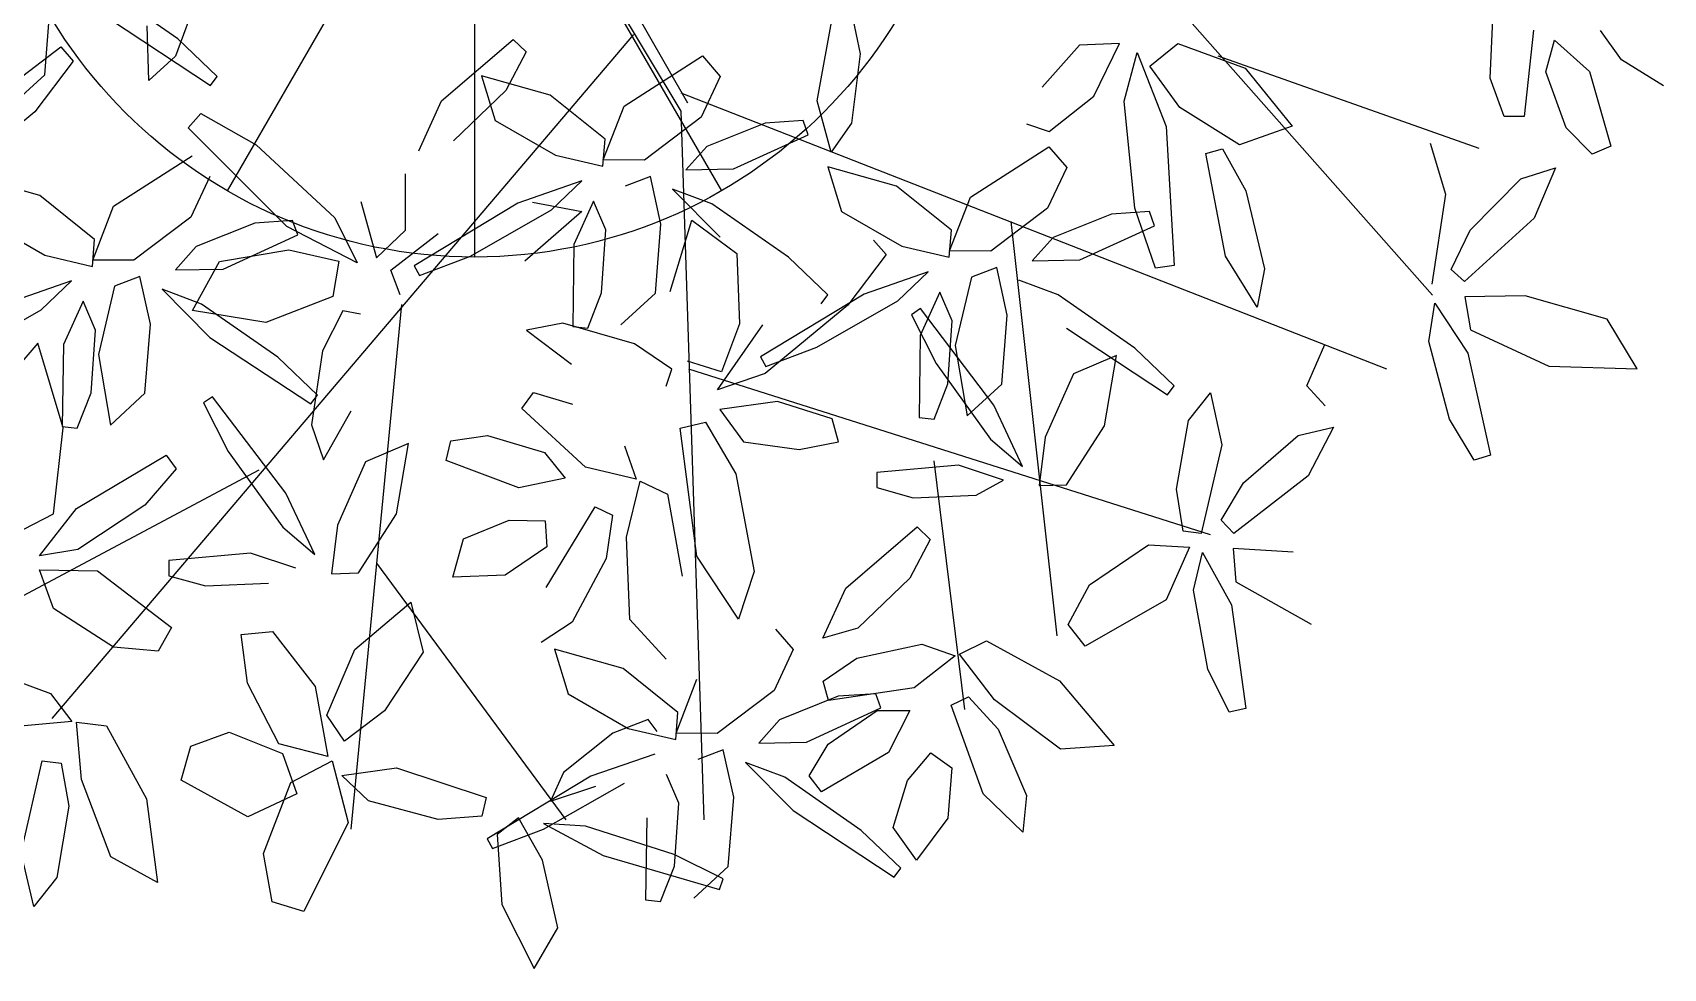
# Model space of a CAD drawing. Extents: x 8365 to 8547, y -347 to -272.
# Drawn here: x 8490.501 to 8491.491, y -307.983 to -307.415 of the extents above; entities that cross this region are included whole.
import ezdxf

# ---------------------------------------------------------------- set-up
doc = ezdxf.new("R2010")
doc.units = 0
doc.layers.get('0').update_dxf_attribs({"linetype": 'CONTINUOUS'})
doc.layers.add('1', color=7, linetype='CONTINUOUS')

msp = doc.modelspace()

# ---------------------------------------------------------------- linework, layer by layer
at = {"linetype": 'CONTINUOUS'}
for p, q in [((8490.76899, -306.95111), (8490.76899, -307.55111)), ((8490.76899, -306.95111), (8490.76899, -307.55111)), ((8490.76899, -306.95111), (8490.76899, -307.55111)), ((8490.61899, -306.9913), (8490.91899, -307.51092)), ((8490.61899, -306.9913), (8490.91899, -307.51092)), ((8490.61899, -307.51092), (8490.91899, -306.9913))]:
    msp.add_line(p, q, dxfattribs=at)
at = {"color": 44}
for p, q in [((8490.77985, -307.27145), (8490.89435, -307.46248)), ((8490.79096, -307.26932), (8490.8985, -307.45748)), ((8491.10874, -307.30029), (8491.35109, -307.57434)), ((8490.86566, -307.41592), (8490.51217, -307.83161)), ((8491.22059, -307.42893), (8491.37906, -307.48486)), ((8490.89435, -307.4513), (8491.32313, -307.61908)), ((8490.89435, -307.46248), (8490.90833, -307.89313)), ((8491.09476, -307.5296), (8491.12272, -307.78128)), ((8490.72458, -307.58003), (8490.69394, -307.89872)), ((8490.89901, -307.61908), (8491.21593, -307.71975)), ((8490.63801, -307.6806), (8490.42828, -307.79246)), ((8491.04815, -307.67501), (8491.06679, -307.82602)), ((8490.70947, -307.73718), (8490.82444, -307.89313))]:
    msp.add_line(p, q, dxfattribs=at)
at = {"color": 62}
for p, q in [((8490.58874, -307.41851), (8490.54222, -307.38616)), ((8490.6025, -307.38776), (8490.5874, -307.42903)), ((8490.5473, -307.40642), (8490.60874, -307.44687)), ((8490.57113, -307.44388), (8490.57023, -307.41053)), ((8490.61267, -307.44144), (8490.58874, -307.41851)), ((8490.74907, -307.45624), (8490.79241, -307.41889)), ((8490.79241, -307.41889), (8490.80034, -307.4265)), ((8490.5874, -307.42903), (8490.57113, -307.44388)), ((8490.80034, -307.4265), (8490.78807, -307.44998)), ((8490.60874, -307.44687), (8490.61267, -307.44144)), ((8490.81507, -307.45283), (8490.77324, -307.44098)), ((8490.77324, -307.44098), (8490.78167, -307.46816)), ((8490.78807, -307.44998), (8490.75635, -307.48041)), ((8490.84832, -307.47952), (8490.81507, -307.45283)), ((8490.5951, -307.47262), (8490.60274, -307.46389)), ((8490.60274, -307.46389), (8490.63632, -307.48289)), ((8490.73521, -307.48659), (8490.74907, -307.45624)), ((8490.84723, -307.49209), (8490.85985, -307.45933)), ((8490.65496, -307.53261), (8490.5951, -307.47262)), ((8490.78167, -307.46816), (8490.81815, -307.48925)), ((8490.63632, -307.48289), (8490.68411, -307.52726)), ((8490.847, -307.49595), (8490.84832, -307.47952)), ((8490.54979, -307.52016), (8490.5975, -307.48966)), ((8490.81815, -307.48925), (8490.847, -307.49595)), ((8490.6083, -307.50213), (8490.59664, -307.52691)), ((8490.53826, -307.54035), (8490.50501, -307.51365)), ((8490.53717, -307.55291), (8490.54979, -307.52016)), ((8490.59664, -307.52691), (8490.56217, -307.55309)), ((8490.63558, -307.53054), (8490.6, -307.54472)), ((8490.65855, -307.52897), (8490.63558, -307.53054)), ((8490.6616, -307.53762), (8490.65855, -307.52897)), ((8490.53694, -307.55678), (8490.53826, -307.54035)), ((8490.6163, -307.55843), (8490.6616, -307.53762)), ((8490.50809, -307.55007), (8490.53694, -307.55678)), ((8490.56217, -307.55309), (8490.53717, -307.55291)), ((8490.6, -307.54472), (8490.58736, -307.55891)), ((8490.59773, -307.58362), (8490.61417, -307.55382)), ((8490.61417, -307.55382), (8490.65632, -307.54665)), ((8490.56581, -307.56297), (8490.55041, -307.56885)), ((8490.57217, -307.5919), (8490.56581, -307.56297)), ((8490.58736, -307.55891), (8490.6163, -307.55843)), ((8490.55041, -307.56885), (8490.54062, -307.61035)), ((8490.60312, -307.57968), (8490.57924, -307.57065)), ((8490.57924, -307.57065), (8490.6082, -307.59995)), ((8490.45659, -307.61135), (8490.5058, -307.58327)), ((8490.5387, -307.59549), (8490.53133, -307.57798)), ((8490.64235, -307.59097), (8490.59773, -307.58362)), ((8490.64964, -307.61203), (8490.60312, -307.57968)), ((8490.68301, -307.575), (8490.64235, -307.59097)), ((8490.56882, -307.63391), (8490.57217, -307.5919)), ((8490.50369, -307.60351), (8490.48092, -307.63026)), ((8490.51911, -307.65483), (8490.50369, -307.60351)), ((8490.5362, -307.63371), (8490.5387, -307.59549)), ((8490.6082, -307.59995), (8490.66964, -307.6404)), ((8490.51932, -307.60431), (8490.51861, -307.65415)), ((8490.54062, -307.61035), (8490.54792, -307.6532)), ((8490.67358, -307.63497), (8490.64964, -307.61203)), ((8490.67677, -307.60816), (8490.67009, -307.653)), ((8490.52773, -307.65512), (8490.5362, -307.63371)), ((8490.54792, -307.6532), (8490.56882, -307.63391)), ((8490.60996, -307.63597), (8490.60443, -307.63978)), ((8490.60443, -307.63978), (8490.61938, -307.66938)), ((8490.65444, -307.69456), (8490.60996, -307.63597)), ((8490.66964, -307.6404), (8490.67358, -307.63497)), ((8490.67009, -307.653), (8490.67719, -307.67441)), ((8490.51334, -307.70706), (8490.51911, -307.65483)), ((8490.51861, -307.65415), (8490.52773, -307.65512)), ((8490.52721, -307.70398), (8490.5818, -307.67143)), ((8490.5818, -307.67143), (8490.58781, -307.67988)), ((8490.61938, -307.66938), (8490.65249, -307.71536)), ((8490.58781, -307.67988), (8490.5688, -307.70199)), ((8490.5688, -307.70199), (8490.528, -307.72889)), ((8490.672, -307.73182), (8490.65444, -307.69456)), ((8490.49531, -307.71656), (8490.51334, -307.70706)), ((8490.50469, -307.73275), (8490.52721, -307.70398)), ((8490.65249, -307.71536), (8490.672, -307.73182)), ((8490.528, -307.72889), (8490.50469, -307.73275)), ((8490.63299, -307.73102), (8490.58335, -307.73557))]:
    msp.add_line(p, q, dxfattribs=at)
at = {"color": 60}
for p, q in [((8490.50792, -307.44038), (8490.51126, -307.39837)), ((8490.45023, -307.47472), (8490.51763, -307.42335)), ((8490.51763, -307.42335), (8490.52528, -307.43208)), ((8490.52528, -307.43208), (8490.50199, -307.46285)), ((8490.48701, -307.45968), (8490.50792, -307.44038)), ((8490.50199, -307.46285), (8490.45166, -307.50432)), ((8490.50501, -307.51365), (8490.46318, -307.50181)), ((8490.47161, -307.52898), (8490.50809, -307.55007)), ((8490.52423, -307.5656), (8490.48532, -307.57914)), ((8490.5058, -307.58327), (8490.52423, -307.5656)), ((8490.53133, -307.57798), (8490.51932, -307.60431))]:
    msp.add_line(p, q, dxfattribs=at)
at = {"color": 64}
for p, q in [((8490.97714, -307.4561), (8490.98704, -307.40163)), ((8490.99799, -307.40252), (8491.00336, -307.42766)), ((8490.85985, -307.45933), (8490.90756, -307.42884)), ((8490.90756, -307.42884), (8490.91836, -307.44131)), ((8491.00336, -307.42766), (8490.99807, -307.46985)), ((8490.91836, -307.44131), (8490.9067, -307.46609)), ((8490.98561, -307.48737), (8490.97714, -307.4561)), ((8490.9067, -307.46609), (8490.87223, -307.49227)), ((8490.94564, -307.46972), (8490.91006, -307.4839)), ((8490.96861, -307.46815), (8490.94564, -307.46972)), ((8490.97166, -307.4768), (8490.96861, -307.46815)), ((8490.99807, -307.46985), (8490.98561, -307.48737)), ((8490.91006, -307.4839), (8490.89742, -307.49809)), ((8490.92636, -307.4976), (8490.97166, -307.4768)), ((8490.87223, -307.49227), (8490.84723, -307.49209)), ((8490.72707, -307.53472), (8490.72717, -307.50053)), ((8490.87587, -307.50215), (8490.86047, -307.50803)), ((8490.88223, -307.53108), (8490.87587, -307.50215)), ((8490.89742, -307.49809), (8490.92636, -307.4976)), ((8491.02547, -307.50812), (8490.98364, -307.49628)), ((8490.98364, -307.49628), (8490.99207, -307.52345)), ((8490.83429, -307.50477), (8490.79538, -307.51831)), ((8490.81586, -307.52245), (8490.83429, -307.50477)), ((8490.91318, -307.51886), (8490.8893, -307.50983)), ((8490.8893, -307.50983), (8490.91826, -307.53913)), ((8490.70001, -307.5174), (8490.70956, -307.55163)), ((8490.79538, -307.51831), (8490.73244, -307.55637)), ((8490.76664, -307.55053), (8490.81586, -307.52245)), ((8490.83431, -307.52336), (8490.79962, -307.55357)), ((8490.8042, -307.51783), (8490.83431, -307.52336)), ((8490.84139, -307.51716), (8490.82938, -307.54349)), ((8490.84876, -307.53467), (8490.84139, -307.51716)), ((8490.9597, -307.55121), (8490.91318, -307.51886)), ((8490.99207, -307.52345), (8491.02855, -307.54454)), ((8490.6978, -307.55465), (8490.65496, -307.53261)), ((8490.68411, -307.52726), (8490.6978, -307.55465)), ((8490.87888, -307.57309), (8490.88223, -307.53108)), ((8490.88792, -307.57201), (8490.90113, -307.52876)), ((8490.90113, -307.52876), (8490.92848, -307.54901)), ((8490.70956, -307.55163), (8490.72707, -307.53472)), ((8490.7182, -307.55915), (8490.74701, -307.53676)), ((8490.82938, -307.54349), (8490.82867, -307.59333)), ((8490.84626, -307.57289), (8490.84876, -307.53467)), ((8491.01149, -307.54089), (8491.01914, -307.54962)), ((8490.65632, -307.54665), (8490.68665, -307.55356)), ((8490.68665, -307.55356), (8490.68301, -307.575)), ((8490.73564, -307.56227), (8490.76664, -307.55053)), ((8490.92848, -307.54901), (8490.93, -307.59174)), ((8490.98364, -307.57414), (8490.9597, -307.55121)), ((8491.01914, -307.54962), (8490.99585, -307.58038)), ((8490.72386, -307.574), (8490.7182, -307.55915)), ((8490.73244, -307.55637), (8490.73564, -307.56227)), ((8490.83779, -307.5943), (8490.84626, -307.57289)), ((8490.85798, -307.59238), (8490.87888, -307.57309)), ((8491.00578, -307.57361), (8490.94283, -307.61167)), ((8490.68895, -307.58375), (8490.67677, -307.60816)), ((8490.69974, -307.58581), (8490.68895, -307.58375)), ((8490.99585, -307.58038), (8490.94552, -307.62186)), ((8490.97704, -307.60582), (8491.02626, -307.57774)), ((8490.9797, -307.57958), (8490.98364, -307.57414)), ((8490.82276, -307.59127), (8490.8006, -307.59547)), ((8490.86632, -307.60384), (8490.82276, -307.59127)), ((8490.82867, -307.59333), (8490.83779, -307.5943)), ((8490.91655, -307.6318), (8490.94409, -307.59226)), ((8490.93, -307.59174), (8490.91912, -307.62088)), ((8490.8006, -307.59547), (8490.82795, -307.61617)), ((8490.88889, -307.61915), (8490.86632, -307.60384)), ((8490.94283, -307.61167), (8490.94604, -307.61756)), ((8490.94604, -307.61756), (8490.97704, -307.60582)), ((8490.88542, -307.62958), (8490.88889, -307.61915)), ((8490.91912, -307.62088), (8490.89835, -307.61443)), ((8490.94552, -307.62186), (8490.91655, -307.6318)), ((8490.79771, -307.64324), (8490.80488, -307.63335)), ((8490.80488, -307.63335), (8490.82865, -307.64044)), ((8490.83653, -307.6789), (8490.79771, -307.64324)), ((8490.67719, -307.67441), (8490.69408, -307.64454)), ((8490.75191, -307.67465), (8490.75473, -307.66277)), ((8490.75473, -307.66277), (8490.77699, -307.65961)), ((8490.77699, -307.65961), (8490.81162, -307.66995)), ((8490.90411, -307.73285), (8490.89392, -307.65505)), ((8490.729, -307.66439), (8490.70287, -307.67563)), ((8490.72163, -307.70723), (8490.729, -307.66439)), ((8490.81162, -307.66995), (8490.82406, -307.68547)), ((8490.86012, -307.66582), (8490.86715, -307.68602)), ((8490.70287, -307.67563), (8490.68574, -307.71414)), ((8490.79605, -307.69137), (8490.75191, -307.67465)), ((8490.86715, -307.68602), (8490.83653, -307.6789)), ((8490.82406, -307.68547), (8490.79605, -307.69137)), ((8490.86145, -307.72138), (8490.8696, -307.68737)), ((8490.8696, -307.68737), (8490.88618, -307.69516)), ((8490.88618, -307.69516), (8490.89517, -307.74494)), ((8490.69859, -307.74311), (8490.72163, -307.70723)), ((8490.76243, -307.72227), (8490.79016, -307.71104)), ((8490.79016, -307.71104), (8490.81204, -307.71149)), ((8490.81204, -307.71149), (8490.81297, -307.72718)), ((8490.81265, -307.75188), (8490.84234, -307.70294)), ((8490.84234, -307.70294), (8490.85282, -307.70793)), ((8490.85282, -307.70793), (8490.84891, -307.73426)), ((8490.68574, -307.71414), (8490.68211, -307.74353)), ((8490.75592, -307.74573), (8490.76243, -307.72227)), ((8490.86337, -307.77142), (8490.86145, -307.72138)), ((8490.66044, -307.74019), (8490.63299, -307.73102)), ((8490.81297, -307.72718), (8490.78766, -307.7444)), ((8490.51325, -307.76476), (8490.50486, -307.74121)), ((8490.50486, -307.74121), (8490.53996, -307.74185)), ((8490.53996, -307.74185), (8490.58495, -307.77623)), ((8490.58335, -307.73557), (8490.58335, -307.74474)), ((8490.84891, -307.73426), (8490.82827, -307.77306)), ((8490.58335, -307.74474), (8490.60553, -307.75091)), ((8490.60553, -307.75091), (8490.6438, -307.74936)), ((8490.68211, -307.74353), (8490.69859, -307.74311)), ((8490.78766, -307.7444), (8490.75592, -307.74573)), ((8490.69627, -307.78959), (8490.73037, -307.76084)), ((8490.73037, -307.76084), (8490.73792, -307.79117)), ((8490.54965, -307.78818), (8490.51325, -307.76476)), ((8490.58495, -307.77623), (8490.57693, -307.79065)), ((8490.62734, -307.78057), (8490.64628, -307.77864)), ((8490.63104, -307.81008), (8490.62734, -307.78057)), ((8490.64628, -307.77864), (8490.67218, -307.81199)), ((8490.82827, -307.77306), (8490.80958, -307.7853)), ((8490.57693, -307.79065), (8490.54965, -307.78818)), ((8490.67922, -307.82955), (8490.69627, -307.78959)), ((8490.73792, -307.79117), (8490.71443, -307.8269)), ((8490.85937, -307.80118), (8490.81754, -307.78933)), ((8490.81754, -307.78933), (8490.82596, -307.8165)), ((8490.47349, -307.80232), (8490.51139, -307.81639)), ((8490.65011, -307.84697), (8490.63104, -307.81008)), ((8490.51139, -307.81639), (8490.52447, -307.83331)), ((8490.67218, -307.81199), (8490.67996, -307.85472)), ((8490.69007, -307.84528), (8490.67922, -307.82955)), ((8490.71443, -307.8269), (8490.69007, -307.84528)), ((8490.52447, -307.83331), (8490.49318, -307.83628)), ((8490.53029, -307.86865), (8490.52722, -307.83382)), ((8490.52722, -307.83382), (8490.54542, -307.83594)), ((8490.54542, -307.83594), (8490.56975, -307.88028)), ((8490.59667, -307.84835), (8490.61991, -307.83991)), ((8490.61991, -307.83991), (8490.65236, -307.85271)), ((8490.59091, -307.86896), (8490.59667, -307.84835)), ((8490.67996, -307.85472), (8490.65011, -307.84697)), ((8490.4937, -307.91307), (8490.50632, -307.85723)), ((8490.50632, -307.85723), (8490.51784, -307.85864)), ((8490.51784, -307.85864), (8490.52249, -307.88485)), ((8490.65236, -307.85271), (8490.66114, -307.87738)), ((8490.65745, -307.87051), (8490.68254, -307.8572)), ((8490.68254, -307.8572), (8490.69227, -307.89464)), ((8490.548, -307.9155), (8490.53029, -307.86865)), ((8490.6314, -307.89128), (8490.59091, -307.86896)), ((8490.64087, -307.91357), (8490.65745, -307.87051)), ((8490.68844, -307.86612), (8490.72171, -307.8616)), ((8490.70457, -307.88157), (8490.68844, -307.86612)), ((8490.56975, -307.88028), (8490.57653, -307.93126)), ((8490.66114, -307.87738), (8490.6314, -307.89128)), ((8490.52249, -307.88485), (8490.51524, -307.9282)), ((8490.69227, -307.89464), (8490.66542, -307.94887)), ((8490.5014, -307.94574), (8490.4937, -307.91307)), ((8490.57653, -307.93126), (8490.548, -307.9155)), ((8490.64612, -307.94303), (8490.64087, -307.91357)), ((8490.51524, -307.9282), (8490.5014, -307.94574)), ((8490.66542, -307.94887), (8490.64612, -307.94303))]:
    msp.add_line(p, q, dxfattribs=at)
at = {"color": 68}
for p, q in [((8491.38609, -307.44239), (8491.38777, -307.402)), ((8491.41231, -307.41318), (8491.40674, -307.46561)), ((8491.46573, -307.43135), (8491.45308, -307.41349)), ((8491.17928, -307.43504), (8491.19622, -307.4214)), ((8491.19622, -307.4214), (8491.23724, -307.4364)), ((8491.41994, -307.43853), (8491.42501, -307.4193)), ((8491.42501, -307.4193), (8491.44642, -307.43831)), ((8491.17166, -307.42683), (8491.18911, -307.47173)), ((8491.19741, -307.46032), (8491.17928, -307.43504)), ((8491.49125, -307.44697), (8491.46573, -307.43135)), ((8491.23724, -307.4364), (8491.26578, -307.47148)), ((8491.39452, -307.46572), (8491.38609, -307.44239)), ((8491.43222, -307.47253), (8491.41994, -307.43853)), ((8491.44642, -307.43831), (8491.45923, -307.48375)), ((8491.23372, -307.4829), (8491.19741, -307.46032)), ((8491.18911, -307.47173), (8491.19416, -307.55633)), ((8491.26578, -307.47148), (8491.23372, -307.4829)), ((8491.40674, -307.46561), (8491.39452, -307.46572)), ((8491.44799, -307.48855), (8491.43222, -307.47253)), ((8491.34962, -307.48191), (8491.35897, -307.51293)), ((8491.45923, -307.48375), (8491.44799, -307.48855)), ((8491.21334, -307.48811), (8491.22334, -307.48535)), ((8491.22523, -307.55054), (8491.21334, -307.48811)), ((8491.22334, -307.48535), (8491.23759, -307.51078)), ((8491.37387, -307.53486), (8491.40472, -307.50357)), ((8491.40472, -307.50357), (8491.42568, -307.4968)), ((8491.42568, -307.4968), (8491.41267, -307.52752)), ((8491.23759, -307.51078), (8491.2489, -307.55832)), ((8491.35897, -307.51293), (8491.35059, -307.56766)), ((8491.18265, -307.5578), (8491.17011, -307.52132)), ((8491.13676, -307.5529), (8491.18206, -307.5321)), ((8491.41267, -307.52752), (8491.3704, -307.56607)), ((8491.36225, -307.55869), (8491.37387, -307.53486)), ((8491.10782, -307.55338), (8491.13676, -307.5529)), ((8491.24454, -307.58155), (8491.22523, -307.55054)), ((8491.19416, -307.55633), (8491.18265, -307.5578)), ((8491.2489, -307.55832), (8491.24454, -307.58155)), ((8491.3704, -307.56607), (8491.36225, -307.55869)), ((8491.12358, -307.57415), (8491.0997, -307.56513)), ((8491.1701, -307.6065), (8491.12358, -307.57415)), ((8491.34867, -307.60239), (8491.35238, -307.57905)), ((8491.35238, -307.57905), (8491.37255, -307.60951)), ((8491.4072, -307.57461), (8491.3707, -307.57527)), ((8491.3707, -307.57527), (8491.37403, -307.59538)), ((8491.45713, -307.58889), (8491.4072, -307.57461)), ((8491.47531, -307.61895), (8491.45713, -307.58889)), ((8491.12866, -307.59442), (8491.1901, -307.63487)), ((8491.36131, -307.64959), (8491.34867, -307.60239)), ((8491.37403, -307.59538), (8491.42175, -307.61736)), ((8491.15901, -307.61087), (8491.13288, -307.62211)), ((8491.15164, -307.65371), (8491.15901, -307.61087)), ((8491.19404, -307.62944), (8491.1701, -307.6065)), ((8491.27462, -307.62928), (8491.28559, -307.60419)), ((8491.37255, -307.60951), (8491.38618, -307.67158)), ((8491.13288, -307.62211), (8491.11575, -307.66062)), ((8491.42175, -307.61736), (8491.47531, -307.61895)), ((8491.1901, -307.63487), (8491.19404, -307.62944)), ((8491.28576, -307.64145), (8491.27462, -307.62928)), ((8491.20286, -307.65038), (8491.2162, -307.63353)), ((8491.2162, -307.63353), (8491.22306, -307.66519)), ((8491.19541, -307.69224), (8491.20286, -307.65038)), ((8491.37626, -307.67462), (8491.36131, -307.64959)), ((8491.1286, -307.68959), (8491.15164, -307.65371)), ((8491.23618, -307.68824), (8491.26941, -307.65949)), ((8491.26941, -307.65949), (8491.29084, -307.6544)), ((8491.29084, -307.6544), (8491.27544, -307.68399)), ((8491.22306, -307.66519), (8491.21037, -307.71908)), ((8491.38618, -307.67158), (8491.37626, -307.67462)), ((8491.11212, -307.69001), (8491.1286, -307.68959)), ((8491.19948, -307.71763), (8491.19541, -307.69224)), ((8491.22271, -307.71107), (8491.23618, -307.68824)), ((8491.27544, -307.68399), (8491.23024, -307.71907)), ((8491.23024, -307.71907), (8491.22271, -307.71107)), ((8491.21037, -307.71908), (8491.19948, -307.71763)), ((8491.14267, -307.75035), (8491.17844, -307.72597)), ((8491.17844, -307.72597), (8491.2034, -307.72743)), ((8491.2034, -307.72743), (8491.18911, -307.7595)), ((8491.20571, -307.75356), (8491.21125, -307.73058)), ((8491.21125, -307.73058), (8491.22895, -307.76255)), ((8491.26626, -307.7305), (8491.22982, -307.72827)), ((8491.22982, -307.72827), (8491.23154, -307.74858)), ((8491.12975, -307.77449), (8491.14267, -307.75035)), ((8491.23154, -307.74858), (8491.27737, -307.77428)), ((8491.18911, -307.7595), (8491.1399, -307.7875)), ((8491.21456, -307.80161), (8491.20571, -307.75356)), ((8490.88542, -307.79543), (8490.86337, -307.77142)), ((8491.22895, -307.76255), (8491.23761, -307.82551)), ((8491.1399, -307.7875), (8491.12975, -307.77449)), ((8490.96266, -307.78966), (8490.95099, -307.81444)), ((8491.08005, -307.78442), (8491.12443, -307.80869)), ((8490.89261, -307.82787), (8490.85937, -307.80118)), ((8490.98089, -307.80885), (8491.00134, -307.79481)), ((8491.06098, -307.79348), (8491.03621, -307.81283)), ((8491.08492, -307.82013), (8491.06357, -307.79243)), ((8491.22748, -307.82775), (8491.21456, -307.80161)), ((8490.89153, -307.84044), (8490.90415, -307.80768)), ((8490.98408, -307.82065), (8490.98089, -307.80885)), ((8491.12443, -307.80869), (8491.15759, -307.848)), ((8490.95099, -307.81444), (8490.91653, -307.84062)), ((8490.98993, -307.81806), (8490.95436, -307.83225)), ((8491.03621, -307.81283), (8490.98408, -307.82065)), ((8491.0129, -307.8165), (8490.98993, -307.81806)), ((8491.01596, -307.82515), (8491.0129, -307.8165)), ((8491.05856, -307.82341), (8491.06903, -307.8184)), ((8491.06903, -307.8184), (8491.08706, -307.83798)), ((8491.12506, -307.85007), (8491.08492, -307.82013)), ((8490.89129, -307.8443), (8490.89261, -307.82787)), ((8490.97066, -307.84595), (8491.01596, -307.82515)), ((8490.9838, -307.84705), (8491.0136, -307.8266)), ((8491.0136, -307.8266), (8491.03349, -307.82667)), ((8491.03349, -307.82667), (8491.02049, -307.85217)), ((8491.07799, -307.87726), (8491.05856, -307.82341)), ((8491.23761, -307.82551), (8491.22748, -307.82775)), ((8490.86245, -307.83759), (8490.89129, -307.8443)), ((8490.87996, -307.83951), (8490.8745, -307.83214)), ((8490.91653, -307.84062), (8490.89153, -307.84044)), ((8490.95436, -307.83225), (8490.94172, -307.84643)), ((8491.08706, -307.83798), (8491.10428, -307.87842)), ((8490.92017, -307.8505), (8490.90477, -307.85638)), ((8490.92652, -307.87942), (8490.92017, -307.8505)), ((8490.94172, -307.84643), (8490.97066, -307.84595)), ((8490.97227, -307.86635), (8490.9838, -307.84705)), ((8491.15759, -307.848), (8491.12506, -307.85007)), ((8490.87858, -307.85312), (8490.83968, -307.86666)), ((8490.95748, -307.86721), (8490.9336, -307.85818)), ((8490.9336, -307.85818), (8490.96256, -307.88747)), ((8491.02049, -307.85217), (8490.97975, -307.87602)), ((8491.03209, -307.86911), (8491.04619, -307.85236)), ((8491.04619, -307.85236), (8491.05897, -307.8615)), ((8490.89306, -307.88302), (8490.88569, -307.86551)), ((8491.004, -307.89956), (8490.95748, -307.86721)), ((8490.97975, -307.87602), (8490.97227, -307.86635)), ((8491.02341, -307.89774), (8491.03209, -307.86911)), ((8491.05897, -307.8615), (8491.05648, -307.89201)), ((8490.92318, -307.92143), (8490.92652, -307.87942)), ((8491.10207, -307.90065), (8491.07799, -307.87726)), ((8491.10428, -307.87842), (8491.10207, -307.90065)), ((8490.89056, -307.92124), (8490.89306, -307.88302)), ((8490.96256, -307.88747), (8491.024, -307.92792)), ((8490.89039, -307.91415), (8490.83642, -307.8969)), ((8491.02794, -307.92249), (8491.004, -307.89956)), ((8491.03758, -307.91754), (8491.02341, -307.89774)), ((8491.05648, -307.89201), (8491.03758, -307.91754)), ((8490.84723, -307.91477), (8490.91784, -307.93539)), ((8490.92001, -307.92904), (8490.89039, -307.91415)), ((8490.88209, -307.94265), (8490.89056, -307.92124)), ((8490.90227, -307.94073), (8490.92318, -307.92143)), ((8490.91784, -307.93539), (8490.92001, -307.92904)), ((8491.024, -307.92792), (8491.02794, -307.92249)), ((8490.87296, -307.94168), (8490.88209, -307.94265))]:
    msp.add_line(p, q, dxfattribs=at)
at = {"color": 66}
for p, q in [((8491.13654, -307.42234), (8491.11379, -307.44788)), ((8491.16085, -307.42129), (8491.13654, -307.42234)), ((8491.14531, -307.45325), (8491.16085, -307.42129)), ((8491.16375, -307.45641), (8491.17166, -307.42683)), ((8491.11819, -307.4749), (8491.14531, -307.45325)), ((8491.17011, -307.52132), (8491.16375, -307.45641)), ((8491.10432, -307.47024), (8491.11819, -307.4749)), ((8491.07025, -307.51463), (8491.11796, -307.48413)), ((8491.11796, -307.48413), (8491.12876, -307.4966)), ((8491.12876, -307.4966), (8491.1171, -307.52138)), ((8491.05871, -307.53482), (8491.02547, -307.50812)), ((8491.05763, -307.54738), (8491.07025, -307.51463)), ((8491.1171, -307.52138), (8491.08263, -307.54756)), ((8491.17901, -307.52344), (8491.15604, -307.52501)), ((8491.18206, -307.5321), (8491.17901, -307.52344)), ((8491.15604, -307.52501), (8491.12046, -307.53919)), ((8491.0574, -307.55125), (8491.05871, -307.53482)), ((8491.12046, -307.53919), (8491.10782, -307.55338)), ((8491.02855, -307.54454), (8491.0574, -307.55125)), ((8491.08263, -307.54756), (8491.05763, -307.54738)), ((8491.04468, -307.56007), (8491.00578, -307.57361)), ((8491.02626, -307.57774), (8491.04468, -307.56007)), ((8491.07087, -307.56332), (8491.06108, -307.60482)), ((8491.08627, -307.55744), (8491.07087, -307.56332)), ((8491.09263, -307.58637), (8491.08627, -307.55744)), ((8491.05179, -307.57245), (8491.03978, -307.59878)), ((8491.05916, -307.58996), (8491.05179, -307.57245)), ((8491.03997, -307.58245), (8491.03444, -307.58627)), ((8491.08445, -307.64104), (8491.03997, -307.58245)), ((8491.03444, -307.58627), (8491.04939, -307.61586)), ((8491.05666, -307.62818), (8491.05916, -307.58996)), ((8491.08928, -307.62838), (8491.09263, -307.58637)), ((8491.03978, -307.59878), (8491.03907, -307.64862)), ((8491.06108, -307.60482), (8491.06838, -307.64767)), ((8491.04939, -307.61586), (8491.0825, -307.66184)), ((8491.04819, -307.64959), (8491.05666, -307.62818)), ((8491.06838, -307.64767), (8491.08928, -307.62838)), ((8490.95318, -307.63892), (8490.91799, -307.64385)), ((8490.98627, -307.64936), (8490.95318, -307.63892)), ((8491.10201, -307.6783), (8491.08445, -307.64104)), ((8490.89392, -307.65505), (8490.90939, -307.65142)), ((8490.90939, -307.65142), (8490.92776, -307.68294)), ((8490.91799, -307.64385), (8490.93242, -307.66345)), ((8490.99014, -307.66347), (8490.98627, -307.64936)), ((8491.03907, -307.64862), (8491.04819, -307.64959)), ((8491.0825, -307.66184), (8491.10201, -307.6783)), ((8491.11575, -307.66062), (8491.11212, -307.69001)), ((8490.93242, -307.66345), (8490.96631, -307.66808)), ((8490.96631, -307.66808), (8490.99014, -307.66347)), ((8491.063, -307.6775), (8491.01336, -307.68205)), ((8491.01336, -307.68205), (8491.01336, -307.69122)), ((8491.09045, -307.68667), (8491.063, -307.6775)), ((8490.92776, -307.68294), (8490.93893, -307.74214)), ((8491.01336, -307.69122), (8491.03554, -307.69739)), ((8491.07381, -307.69585), (8491.09045, -307.68667)), ((8491.03554, -307.69739), (8491.07381, -307.69585)), ((8490.99452, -307.75241), (8491.03786, -307.71506)), ((8491.03786, -307.71506), (8491.04579, -307.72267)), ((8491.04579, -307.72267), (8491.03351, -307.74616)), ((8490.92945, -307.77125), (8490.90411, -307.73285)), ((8490.93893, -307.74214), (8490.92945, -307.77125)), ((8491.03351, -307.74616), (8491.0018, -307.77658)), ((8490.98066, -307.78276), (8490.99452, -307.75241)), ((8490.95186, -307.77719), (8490.96266, -307.78966)), ((8491.0018, -307.77658), (8490.98066, -307.78276)), ((8491.00134, -307.79481), (8491.04085, -307.78626)), ((8491.04085, -307.78626), (8491.06098, -307.79348)), ((8491.06357, -307.79243), (8491.08005, -307.78442)), ((8490.82596, -307.8165), (8490.86245, -307.83759)), ((8490.853, -307.84038), (8490.82317, -307.86439)), ((8490.8745, -307.83214), (8490.853, -307.84038)), ((8490.72171, -307.8616), (8490.77607, -307.87953)), ((8490.83968, -307.86666), (8490.77673, -307.90472)), ((8490.81094, -307.89887), (8490.86016, -307.87079)), ((8490.82317, -307.86439), (8490.81525, -307.88167)), ((8490.77607, -307.87953), (8490.77356, -307.89086)), ((8490.81525, -307.88167), (8490.84278, -307.8727)), ((8490.74702, -307.89297), (8490.70457, -307.88157)), ((8490.77356, -307.89086), (8490.74702, -307.89297)), ((8490.77994, -307.91061), (8490.81094, -307.89887)), ((8490.79585, -307.89188), (8490.78285, -307.90203)), ((8490.81042, -307.91767), (8490.79585, -307.89188)), ((8490.83642, -307.8969), (8490.81094, -307.89528)), ((8490.81094, -307.89528), (8490.84723, -307.91477)), ((8490.87367, -307.89184), (8490.87296, -307.94168)), ((8490.77673, -307.90472), (8490.77994, -307.91061)), ((8490.78285, -307.90203), (8490.78568, -307.94457)), ((8490.81957, -307.9588), (8490.81042, -307.91767)), ((8490.78568, -307.94457), (8490.80526, -307.98339)), ((8490.80526, -307.98339), (8490.81957, -307.9588))]:
    msp.add_line(p, q, dxfattribs=at)
at = {"layer": '1', "color": 1, "linetype": 'CONTINUOUS'}
msp.add_circle((8490.76899, -307.25111), 0.3, dxfattribs=at)

doc.saveas('drawing.dxf')
